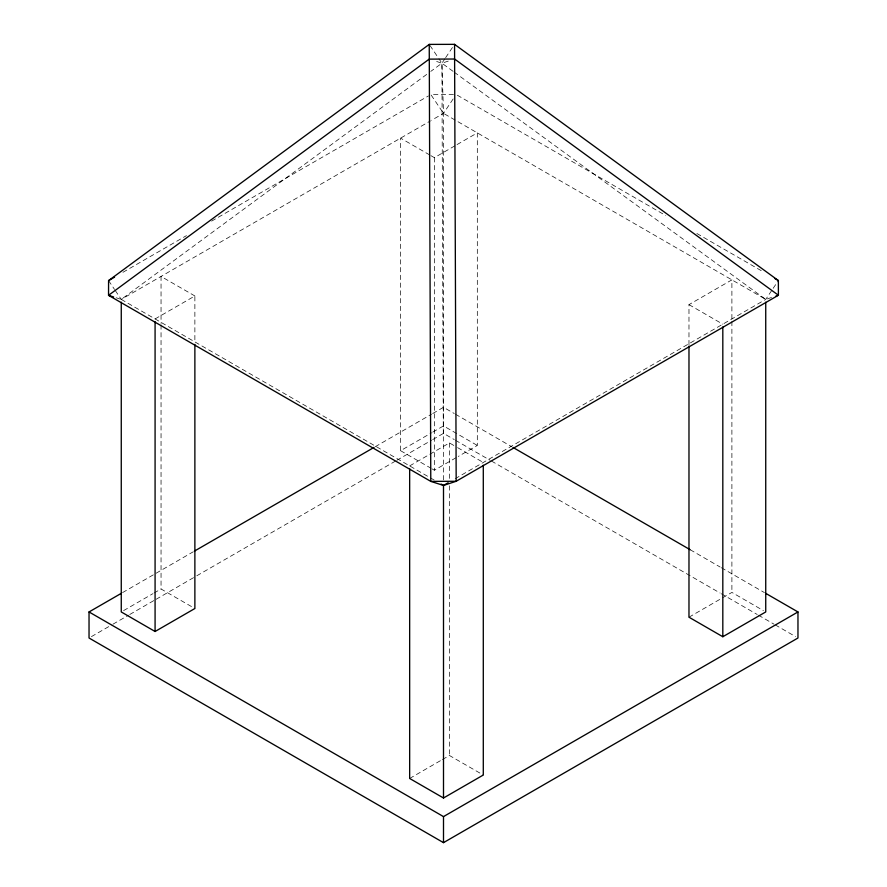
<?xml version="1.0" encoding="UTF-8"?>
<svg xmlns="http://www.w3.org/2000/svg" width="887" height="887" viewBox="0 0 887 887"><rect width="100%" height="100%" fill="white"/><g stroke="black" fill="none" stroke-linecap="round" stroke-linejoin="round"><path stroke-width="0.67" stroke-dasharray="4.43 3.33" d="M444.897 58.764L441.926 63.199L430.783 71.392M445.64 57.655L453.811 45.459M453.157 98.945L443.5 113.359L431.581 120.244M455.197 478.692L765.736 299.396L772.422 289.428M773.165 288.319L778.365 280.558M116.175 297.777L121.264 299.396L429.674 72.213M122.96 272.298L186.447 235.643M211.605 221.118L428.432 95.94M115.299 290.548L121.264 299.396L430.383 120.931M155.081 318.932L194.874 295.959L194.874 342.981M430.905 155.646L434.397 157.664L455.863 145.268M457.049 144.581L477.317 132.884L477.317 445.44L458.246 456.45M122.572 592.594L154.903 573.933M156.101 573.235L193.222 551.803M375.245 446.715L431.525 414.218M432.723 413.53L443.5 407.31L454.277 413.53M123.603 610.6L152.852 593.713M154.028 593.037L161.046 588.99L194.874 608.515M429.74 154.97L400.58 138.139L400.58 450.696L431.581 432.801M432.767 432.113L443.5 425.915L477.317 445.44M91.428 636.622L111.795 624.869M112.993 624.171L128.56 615.19M129.757 614.491L154.903 599.978M156.101 599.29L195.617 576.472M196.814 575.774L395.602 461.007M396.799 460.32L431.525 440.274M432.723 439.575L443.5 433.355L454.277 439.575M409.661 465.908L449.443 442.935L456.45 446.97M688.977 344.744L688.977 304.64L731.897 279.86L731.897 319.963M432.069 468.879L434.397 470.221L457.049 457.138M409.661 778.464L441.249 760.214M442.425 759.538L449.443 755.491L483.293 775.027M688.977 617.197L731.897 592.416L763.408 610.611M448.257 61.114L441.926 63.199L435.561 61.159M453.468 94.521L430.827 94.554L443.5 113.359L765.736 299.396L773.342 296.901M457.326 95.208L665.76 215.541M696.905 233.525L763.995 272.254M688.977 304.64L722.816 324.176M455.474 414.218L511.755 446.715M690.186 549.729L720.122 567.015M721.319 567.713L764.428 592.594M455.474 440.274L490.201 460.32M491.398 461.007L720.122 593.059M721.319 593.758L757.243 614.491M758.44 615.19L774.007 624.171M775.205 624.869L795.572 636.622M194.874 295.959L161.046 276.434L161.046 323.456M457.614 447.647L483.293 462.471M400.58 450.696L430.905 468.203M121.264 299.396L434.164 480.055M453.091 71.337L441.926 63.199L438.943 58.775M454.199 72.157L765.736 299.396M429.995 45.503L438.189 57.666M108.58 280.602L114.545 289.45M443.478 479.9L441.926 63.199L443.5 113.359L443.5 433.355M731.897 321.349L731.897 592.416M449.443 442.935L449.443 480.277M449.443 485.81L449.443 755.491M434.397 157.664L434.397 470.221M161.046 324.83L161.046 588.99"/><path stroke-width="1.33" d="M108.58 280.602L108.536 295.327L430.783 481.375L443.5 485.444L456.173 481.275L778.409 295.238L778.365 280.558L454.554 44.35L429.241 44.394L108.58 280.602L114.578 277.143M429.241 44.394L430.783 481.375L456.173 481.275L454.554 44.35M765.625 593.292L797.967 611.952L797.967 638.008L443.5 842.65L89.033 638.008L89.033 611.952L121.375 593.292M194.419 551.115L374.048 447.414M121.264 302.168L121.264 611.952L155.081 631.489L194.874 608.515L194.874 344.356M441.161 484.091L443.5 485.444L448.179 482.739M409.661 468.669L409.661 778.464L443.5 798.001L483.293 775.027L483.293 465.243M688.977 346.13L688.977 617.197L722.816 636.733L765.736 611.952L765.736 302.168M89.033 611.952L443.5 816.605L797.967 611.952M775.881 296.07L778.409 295.238L454.599 59.03L429.197 59.13L108.536 295.327L113.625 296.957M774.772 278.485L778.365 280.558M512.952 447.414L690.186 549.729M722.816 326.948L722.816 636.733M443.5 485.444L443.5 798.001M443.5 816.605L443.5 842.65M155.081 321.693L155.081 631.489"/></g></svg>
